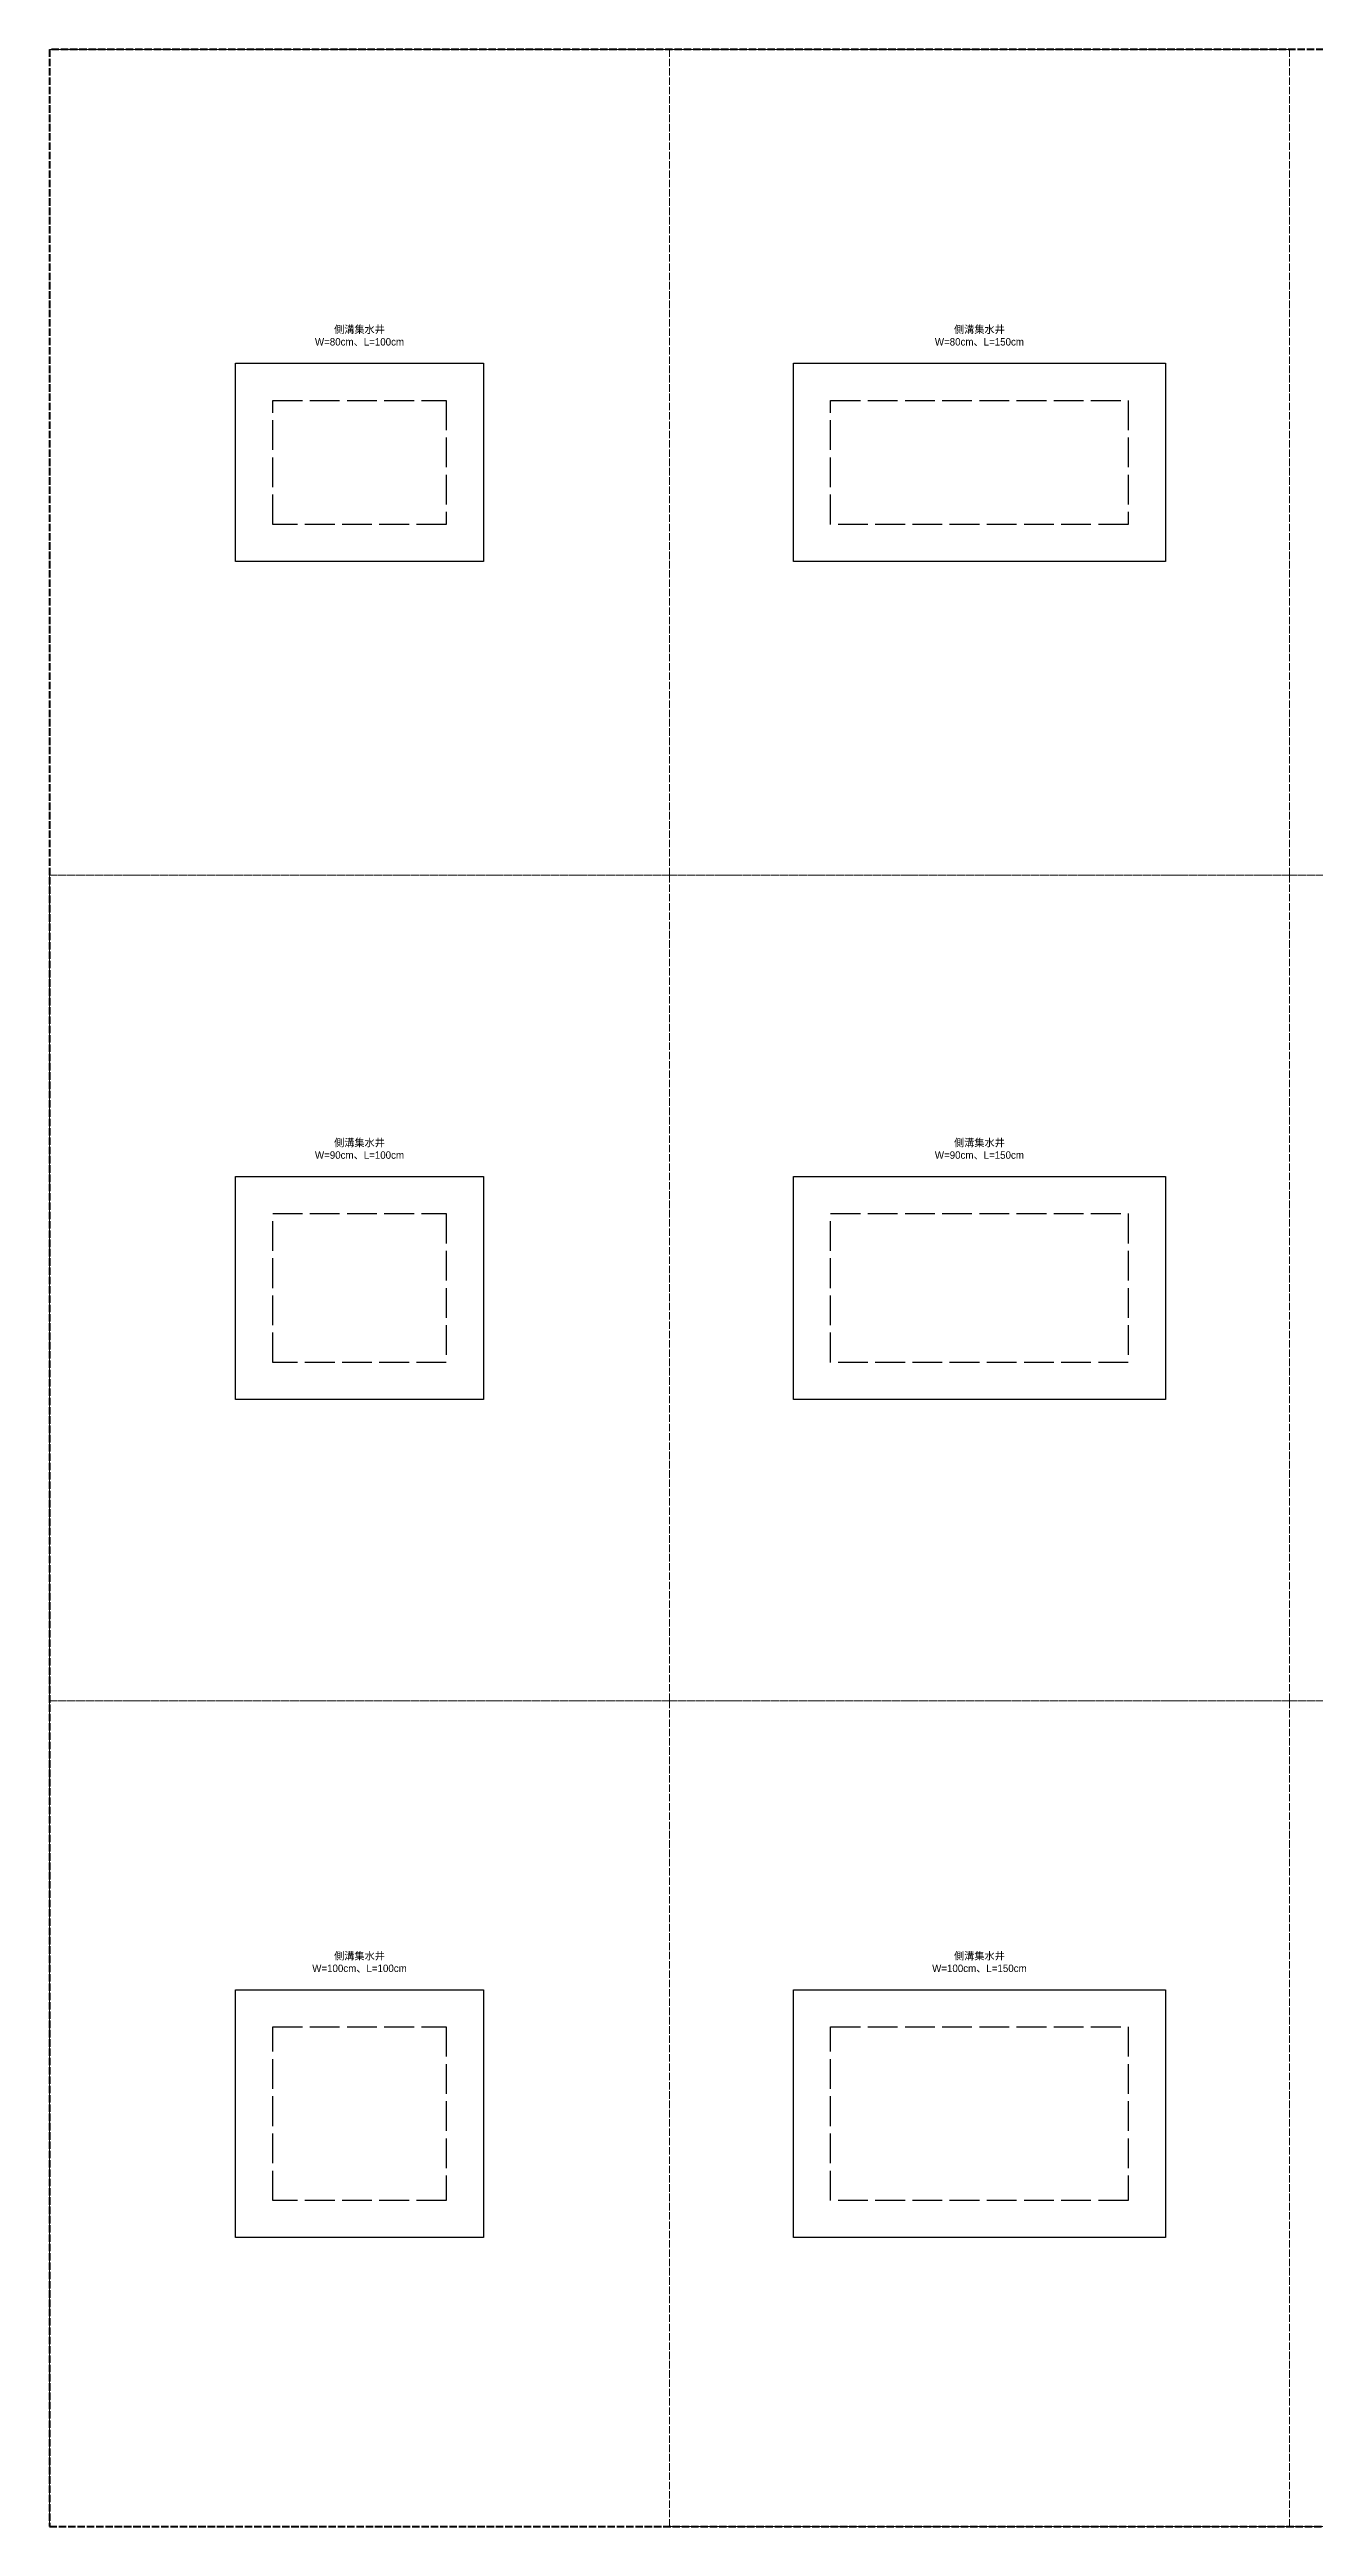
# Model space of a CAD drawing. Extents: x -6810 to 5075, y -2187 to 1200.
# Drawn here: x 2500 to 3010, y -999 to 0 of the extents above; entities that cross this region are included whole.
import ezdxf

# ---------------------------------------------------------------- set-up
doc = ezdxf.new("R2010")
doc.units = 0
doc.header["$MEASUREMENT"] = 0
doc.linetypes.add('ACAD_ISO02W100', pattern=[15, 12, -3])
doc.layers.add('一、3.基本-變更', color=1, linetype='Continuous', lineweight=50)
doc.layers.add('二、2.繪圖-施作項目', color=181, linetype='Continuous', lineweight=30)
doc.layers.add('一、4.基本-隱藏', color=9, linetype='ACAD_ISO02W100', lineweight=20, plot=False)
doc.layers.add('三、3.文字-註解文字', color=2, linetype='Continuous')
doc.styles.add('註解文字', font='MS PGothic.ttf', dxfattribs={"height": 3})

msp = doc.modelspace()

# ---------------------------------------------------------------- linework, layer by layer
at = {"layer": '一、3.基本-變更', "linetype": 'ACAD_ISO02W100', "ltscale": 0.25}
msp.add_lwpolyline([(3250, 0), (2500, 0), (2500, -999), (3250, -999)], close=True, dxfattribs=at)
at = {"layer": '一、4.基本-隱藏', "linetype": 'ACAD_ISO02W100', "ltscale": 0.25}
for points in [[(2750, 0), (2500, 0), (2500, -333), (2750, -333)], [(3000, 0), (2750, 0), (2750, -333), (3000, -333)], [(3250, 0), (3000, 0), (3000, -333), (3250, -333)], [(2750, -333), (2500, -333), (2500, -666), (2750, -666)], [(3000, -333), (2750, -333), (2750, -666), (3000, -666)], [(3250, -333), (3000, -333), (3000, -666), (3250, -666)], [(2750, -666), (2500, -666), (2500, -999), (2750, -999)], [(3000, -666), (2750, -666), (2750, -999), (3000, -999)], [(3250, -666), (3000, -666), (3000, -999), (3250, -999)]]:
    msp.add_lwpolyline(points, close=True, dxfattribs=at)
at = {"layer": '二、2.繪圖-施作項目'}
for points in [[(2575, -126.5), (2675, -126.5), (2675, -206.5), (2575, -206.5)], [(2800, -126.5), (2950, -126.5), (2950, -206.5), (2800, -206.5)], [(2575, -454.5), (2675, -454.5), (2675, -544.5), (2575, -544.5)], [(2800, -454.5), (2950, -454.5), (2950, -544.5), (2800, -544.5)], [(2575, -782.5), (2675, -782.5), (2675, -882.5), (2575, -882.5)], [(2800, -782.5), (2950, -782.5), (2950, -882.5), (2800, -882.5)]]:
    msp.add_lwpolyline(points, close=True, dxfattribs=at)
at = {"layer": '二、2.繪圖-施作項目', "linetype": 'ACAD_ISO02W100'}
for points in [[(2590, -141.5), (2660, -141.5), (2660, -191.5), (2590, -191.5)], [(2815, -141.5), (2935, -141.5), (2935, -191.5), (2815, -191.5)], [(2590, -469.5), (2660, -469.5), (2660, -529.5), (2590, -529.5)], [(2815, -469.5), (2935, -469.5), (2935, -529.5), (2815, -529.5)], [(2590, -797.5), (2660, -797.5), (2660, -867.5), (2590, -867.5)], [(2815, -797.5), (2935, -797.5), (2935, -867.5), (2815, -867.5)]]:
    msp.add_lwpolyline(points, close=True, dxfattribs=at)

# ---------------------------------------------------------------- texts
at = {"layer": '三、3.文字-註解文字', "char_height": 3, "attachment_point": 5, "style": '註解文字'}
for s, insert in [('{\\fMS PGothic|b0|i0|c128|p34;側溝集水井\\PW=}8{\\fMS PGothic|b0|i0|c128|p34;0cm、L=100cm}', (2625, -115.5)), ('{\\fMS PGothic|b0|i0|c128|p34;側溝集水井\\PW=}8{\\fMS PGothic|b0|i0|c128|p34;0cm、L=150cm}', (2875, -115.5)), ('{\\fMS PGothic|b0|i0|c128|p34;側溝集水井\\PW=}9{\\fMS PGothic|b0|i0|c128|p34;0cm、L=100cm}', (2625, -443.5)), ('{\\fMS PGothic|b0|i0|c128|p34;側溝集水井\\PW=}9{\\fMS PGothic|b0|i0|c128|p34;0cm、L=150cm}', (2875, -443.5)), ('{\\fMS PGothic|b0|i0|c128|p34;側溝集水井\\PW=}10{\\fMS PGothic|b0|i0|c128|p34;0cm、L=100cm}', (2625, -771.5)), ('{\\fMS PGothic|b0|i0|c128|p34;側溝集水井\\PW=}10{\\fMS PGothic|b0|i0|c128|p34;0cm、L=150cm}', (2875, -771.5))]:
    msp.add_mtext_dynamic_manual_height_columns(s, width=81.87844, gutter_width=15, heights=[0], dxfattribs=dict(at, insert=insert))

doc.saveas('drawing.dxf')
